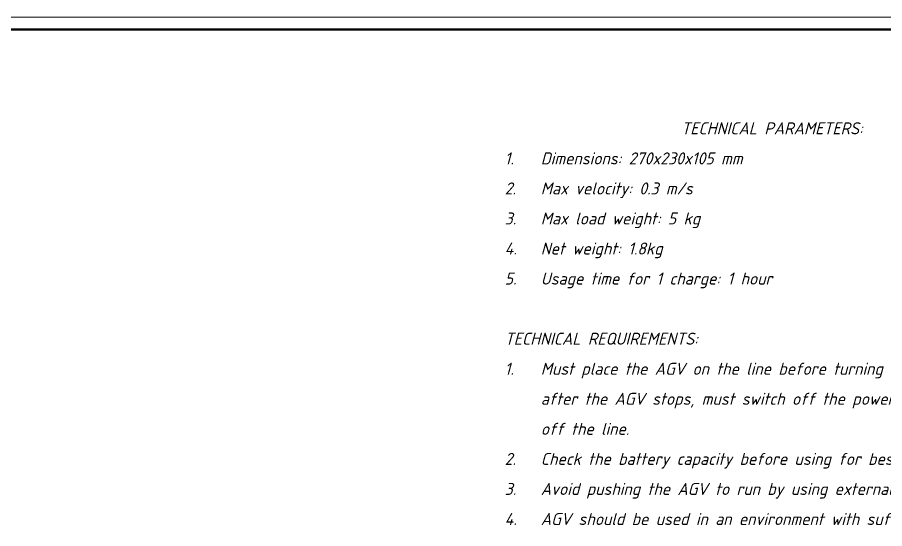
# Model space of a CAD drawing. Header units: inches. Extents: x -1846 to 3013, y 0 to 1997.
# Drawn here: x -773.3 to -412.7, y 630 to 842.8 of the extents above; entities that cross this region are included whole.
import ezdxf

# ---------------------------------------------------------------- set-up
doc = ezdxf.new("R2010")
doc.units = ezdxf.units.IN
doc.layers.get('0').update_dxf_attribs({"color": 2, "lineweight": 0})
doc.layers.add('A.Net Dam Co Ban', color=7, linetype='Continuous', lineweight=50)
doc.layers.add('Basic', color=7, linetype='Continuous', lineweight=50)
doc.styles.add('TCVN-7284-5', font='', dxfattribs={"height": 5})
doc.styles.get('TCVN-7284-5').set_extended_font_data('TCVN 7284', italic=True)

msp = doc.modelspace()

# ---------------------------------------------------------------- linework, layer by layer
msp.add_line((-1375.67, 842.76), (-186.67, 842.76))
at = {"layer": 'Basic'}
msp.add_line((-1350.67, 837.76), (-191.67, 837.76), dxfattribs=at)

# ---------------------------------------------------------------- texts
at = {"layer": 'A.Net Dam Co Ban', "insert": (-570.68, 714.56), "char_height": 5, "width": 222.2413, "attachment_point": 4, "style": 'TCVN-7284-5'}
msp.add_mtext('\\pxsm1.5,qc;TECHNICAL PARAMETERS:\\P\\pi-3,l3,q*,t3;1.^IDimensions: 270x230x105 mm\\P2.^IMax velocity: 0.3 m/s\\P3.^IMax load weight: 5 kg\\P4.^INet weight: 1.8kg\\P5.^IUsage time for 1 charge: 1 hour{\\L\\P\\pi0,l0,tz;\\P\\pqc;}TECHNICAL REQUIREMENTS:\\P\\pi-3,l3,q*,t3;1.^IMust place the AGV on the line before turning on the power, and after the AGV stops, must switch off the power before taking it off the line.\\P2.^ICheck the battery capacity before using for best perfomance.\\P3.^IAvoid pushing the AGV to run by using external force.\\P4.^IAGV should be used in an environment with sufficient lighting.', dxfattribs=at)

doc.saveas('drawing.dxf')
